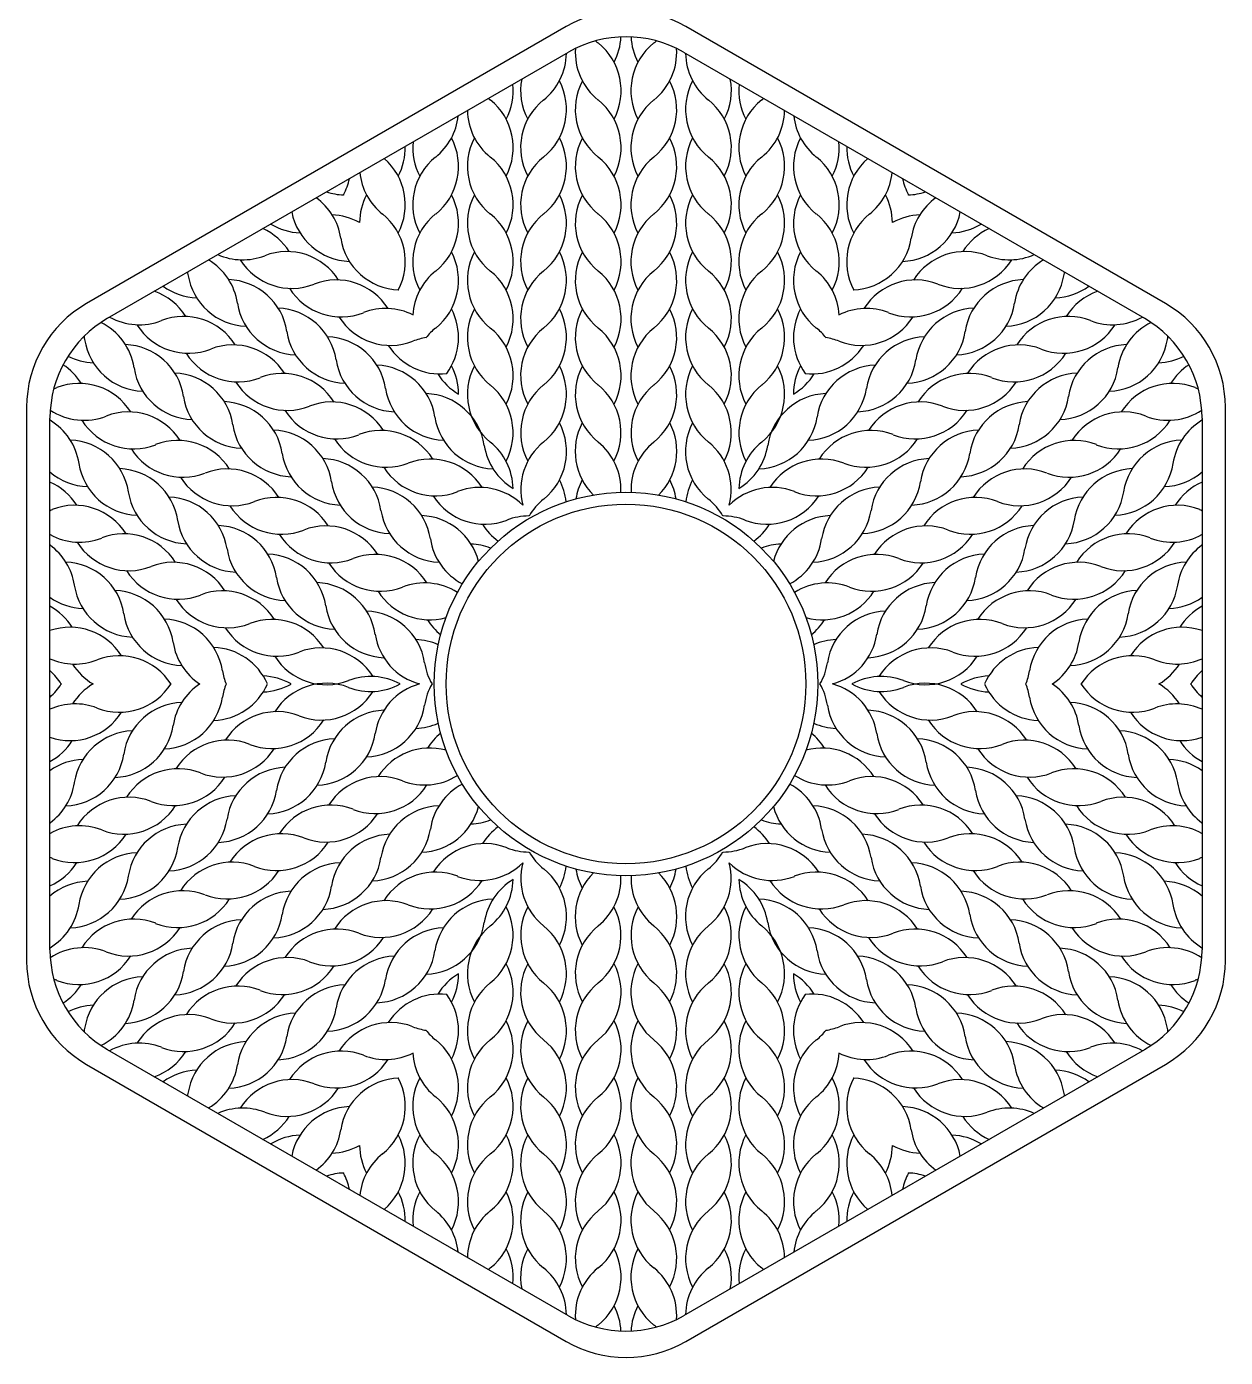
# Model space of a CAD drawing. Header units: millimetres. Extents: x -250 to 625, y -316 to 755.
# Drawn here: x 300 to 400, y -196.2 to -85.2 of the extents above; entities that cross this region are included whole.
import ezdxf

# ---------------------------------------------------------------- set-up
doc = ezdxf.new("R2010")
doc.units = ezdxf.units.MM
doc.layers.get('0').update_dxf_attribs({"lineweight": 25, "true_color": 0xffffff})
doc.layers.add('cut', color=1, linetype='Continuous', lineweight=25, true_color=0xff0000)

msp = doc.modelspace()

# ---------------------------------------------------------------- linework, layer by layer
for p, q in [((345, -85.15), (305, -108.25)), ((395, -108.25), (355, -85.15)), ((300, -116.91), (300, -163.09)), ((400, -163.09), (400, -116.91)), ((305, -171.75), (345, -194.85)), ((355, -194.85), (395, -171.75))]:
    msp.add_line(p, q)
msp.add_circle((350, -140), 15)
for centre, start, end in [((350, -93.81), 60, 120), ((310, -116.91), 120, 180), ((390, -116.91), 360, 60), ((310, -163.09), 180, 240), ((390, -163.09), 300, 360), ((350, -186.19), 240, 300)]:
    msp.add_arc(centre, 10, start, end)
at = {"layer": 'cut'}
for p, q in [((306.75, -109.48), (345.19, -87.29)), ((354.81, -87.29), (393.25, -109.48)), ((301.95, -162.19), (301.95, -117.81)), ((398.05, -117.81), (398.05, -162.19)), ((345.19, -192.71), (306.75, -170.52)), ((393.25, -170.52), (354.81, -192.71))]:
    msp.add_line(p, q, dxfattribs=at)
msp.add_circle((350, -140), 16, dxfattribs=at)
for centre, radius, start, end in [((350, -95.61), 9.61, 60, 120), ((350.87, -82.55), 5.1, 228.1121, 231.2454), ((344.49, -90.49), 5.1, 332.1782, 51.2454), ((344.49, -85.74), 5.1, 332.1782, 356.9564), ((355.51, -90.49), 5.1, 128.7546, 207.8218), ((355.51, -85.74), 5.1, 183.0436, 207.8218), ((349.13, -82.55), 5.1, 308.7546, 311.8879), ((339.93, -87.3), 5.1, 308.7546, 359.0608), ((350.87, -87.3), 5.1, 176.3215, 231.2454), ((349.13, -87.3), 5.1, 308.7546, 3.6785), ((360.07, -87.3), 5.1, 180.9392, 231.2454), ((346.31, -90.49), 5.1, 169.1281, 207.8218), ((339.93, -92.06), 5.1, 308.7546, 27.8218), ((350.87, -92.06), 5.1, 152.1782, 231.2454), ((349.13, -92.06), 5.1, 308.7546, 27.8218), ((360.07, -92.06), 5.1, 152.1782, 231.2454), ((353.69, -90.49), 5.1, 332.1782, 10.8719), ((335.49, -90.49), 5.1, 332.1782, 5.9776), ((364.51, -90.49), 5.1, 174.0224, 207.8218), ((341.87, -92.06), 5.1, 181.0363, 231.2454), ((341.87, -87.3), 5.1, 228.8918, 231.2454), ((335.49, -95.25), 5.1, 332.1782, 51.2454), ((346.31, -95.25), 5.1, 128.7546, 207.8218), ((344.49, -95.25), 5.1, 332.1782, 51.2454), ((355.51, -95.25), 5.1, 128.7546, 207.8218), ((353.69, -95.25), 5.1, 332.1782, 51.2454), ((364.51, -95.25), 5.1, 128.7546, 207.8218), ((358.13, -87.3), 5.1, 308.7546, 311.1082), ((358.13, -92.06), 5.1, 308.7546, 358.9637), ((330.93, -92.06), 5.1, 308.7546, 353.9293), ((369.07, -92.06), 5.1, 186.0707, 231.2454), ((326.49, -95.25), 5.1, 332.1782, 1.1896), ((337.31, -95.25), 5.1, 174.5696, 207.8218), ((330.93, -96.81), 5.1, 308.7546, 27.8218), ((341.87, -96.81), 5.1, 152.1782, 231.2454), ((339.93, -96.81), 5.1, 308.7546, 27.8218), ((350.87, -96.81), 5.1, 152.1782, 231.2454), ((349.13, -96.81), 5.1, 308.7546, 27.8218), ((360.07, -96.81), 5.1, 152.1782, 231.2454), ((358.13, -96.81), 5.1, 308.7546, 27.8218), ((369.07, -96.81), 5.1, 152.1782, 231.2454), ((362.69, -95.25), 5.1, 332.1782, 5.4304), ((373.51, -95.25), 5.1, 178.8104, 207.8218), ((326.49, -100.01), 5.1, 332.1782, 49.0337), ((337.31, -100.01), 5.1, 128.7546, 207.8218), ((335.49, -100.01), 5.1, 332.1782, 51.2454), ((346.31, -100.01), 5.1, 128.7546, 207.8218), ((344.49, -100.01), 5.1, 332.1782, 51.2454), ((355.51, -100.01), 5.1, 128.7546, 207.8218), ((353.69, -100.01), 5.1, 332.1782, 51.2454), ((364.51, -100.01), 5.1, 128.7546, 207.8218), ((362.69, -100.01), 5.1, 332.1782, 51.2454), ((373.51, -100.01), 5.1, 130.9663, 207.8218), ((332.87, -96.81), 5.1, 185.8306, 231.2454), ((367.13, -96.81), 5.1, 308.7546, 354.1694), ((321.93, -96.81), 5.1, 332.1852, 348.4373), ((378.07, -96.81), 5.1, 191.5627, 207.8148), ((321.17, -103.57), 5.1, 8.7546, 54.1694), ((326.63, -94.1), 5.1, 251.5627, 267.8148), ((321.93, -101.57), 5.1, 27.5472, 27.8218), ((330.75, -96.48), 5.1, 212.1782, 212.4528), ((332.87, -101.57), 5.1, 152.1782, 179.194), ((330.93, -101.57), 5.1, 308.7546, 27.8218), ((341.87, -101.57), 5.1, 152.1782, 231.2454), ((339.93, -101.57), 5.1, 308.7546, 27.8218), ((350.87, -101.57), 5.1, 152.1782, 231.2454), ((349.13, -101.57), 5.1, 308.7546, 27.8218), ((360.07, -101.57), 5.1, 152.1782, 231.2454), ((358.13, -101.57), 5.1, 308.7546, 27.8218), ((369.07, -101.57), 5.1, 152.1782, 231.2454), ((367.13, -101.57), 5.1, 0.806, 27.8218), ((378.07, -101.57), 5.1, 152.1782, 152.4528), ((369.25, -96.48), 5.1, 327.5472, 327.8218), ((373.37, -94.1), 5.1, 272.1852, 288.4373), ((378.83, -103.57), 5.1, 125.8306, 171.2454), ((327.12, -99.64), 5.1, 190.9663, 267.8218), ((325.28, -105.95), 5.1, 60.806, 87.8218), ((326.49, -104.76), 5.1, 332.1782, 51.2454), ((337.31, -104.76), 5.1, 128.7546, 207.8218), ((335.49, -104.76), 5.1, 332.1782, 51.2454), ((346.31, -104.76), 5.1, 128.7546, 207.8218), ((344.49, -104.76), 5.1, 332.1782, 51.2454), ((355.51, -104.76), 5.1, 128.7546, 207.8218), ((353.69, -104.76), 5.1, 332.1782, 51.2454), ((364.51, -104.76), 5.1, 128.7546, 207.8218), ((362.69, -104.76), 5.1, 332.1782, 51.2454), ((373.51, -104.76), 5.1, 128.7546, 207.8218), ((374.72, -105.95), 5.1, 92.1782, 119.194), ((372.88, -99.64), 5.1, 272.1782, 349.0337), ((317.59, -106.64), 5.1, 32.1782, 65.4304), ((323, -97.26), 5.1, 238.8104, 267.8218), ((377, -97.26), 5.1, 272.1782, 301.1896), ((382.41, -106.64), 5.1, 114.5696, 147.8218), ((331.24, -102.02), 5.1, 188.7546, 267.8218), ((368.76, -102.02), 5.1, 272.1782, 351.2454), ((318.02, -99.51), 5.1, 246.0707, 291.2454), ((321.71, -109.02), 5.1, 32.1782, 111.2454), ((330.93, -106.33), 5.1, 308.7546, 27.8218), ((341.87, -106.33), 5.1, 152.1782, 231.2454), ((339.93, -106.33), 5.1, 308.7546, 27.8218), ((350.87, -106.33), 5.1, 152.1782, 231.2454), ((349.13, -106.33), 5.1, 308.7546, 27.8218), ((360.07, -106.33), 5.1, 152.1782, 231.2454), ((358.13, -106.33), 5.1, 308.7546, 27.8218), ((369.07, -106.33), 5.1, 152.1782, 231.2454), ((378.29, -109.02), 5.1, 68.7546, 147.8218), ((381.98, -99.51), 5.1, 248.7546, 293.9293), ((312.55, -108.99), 5.1, 8.7546, 58.9637), ((322.13, -101.89), 5.1, 212.1782, 291.2454), ((377.87, -101.89), 5.1, 248.7546, 327.8218), ((387.45, -108.99), 5.1, 121.0363, 171.2454), ((308.43, -106.61), 5.1, 8.7546, 11.1082), ((318.5, -105.06), 5.1, 188.7546, 267.8218), ((316.67, -111.36), 5.1, 8.7546, 87.8218), ((325.83, -111.39), 5.1, 32.1782, 111.2454), ((337.31, -109.52), 5.1, 128.7546, 176.5611), ((335.49, -109.52), 5.1, 332.1782, 51.2454), ((346.31, -109.52), 5.1, 128.7546, 207.8218), ((344.49, -109.52), 5.1, 332.1782, 51.2454), ((355.51, -109.52), 5.1, 128.7546, 207.8218), ((353.69, -109.52), 5.1, 332.1782, 51.2454), ((364.51, -109.52), 5.1, 128.7546, 207.8218), ((362.69, -109.52), 5.1, 3.4389, 51.2454), ((374.17, -111.39), 5.1, 68.7546, 147.8218), ((383.33, -111.36), 5.1, 92.1782, 171.2454), ((381.5, -105.06), 5.1, 272.1782, 351.2454), ((391.57, -106.61), 5.1, 168.8918, 171.2454), ((308.97, -112.05), 5.1, 32.1782, 70.8719), ((314.38, -102.68), 5.1, 234.0224, 267.8218), ((326.25, -104.27), 5.1, 212.1782, 291.2454), ((373.75, -104.27), 5.1, 248.7546, 327.8218), ((385.62, -102.68), 5.1, 272.1782, 305.9776), ((391.03, -112.05), 5.1, 109.1281, 147.8218), ((322.62, -107.44), 5.1, 188.7546, 267.8218), ((320.78, -113.74), 5.1, 8.7546, 87.8218), ((329.95, -113.77), 5.1, 63.4389, 111.2454), ((330.93, -111.08), 5.1, 323.7523, 27.8218), ((341.87, -111.08), 5.1, 152.1782, 231.2454), ((339.93, -111.08), 5.1, 308.7546, 27.8218), ((350.87, -111.08), 5.1, 152.1782, 231.2454), ((349.13, -111.08), 5.1, 308.7546, 27.8218), ((360.07, -111.08), 5.1, 152.1782, 231.2454), ((358.13, -111.08), 5.1, 308.7546, 27.8218), ((369.07, -111.08), 5.1, 152.1782, 216.2477), ((370.05, -113.77), 5.1, 68.7546, 116.5611), ((379.22, -113.74), 5.1, 92.1782, 171.2454), ((377.38, -107.44), 5.1, 272.1782, 351.2454), ((311.56, -117.81), 9.61, 120, 180), ((303.93, -114.4), 5.1, 8.7546, 63.6785), ((309.4, -104.93), 5.1, 240.9392, 291.2454), ((313.09, -114.43), 5.1, 32.1782, 111.2454), ((330.37, -106.65), 5.1, 212.1782, 291.2454), ((369.63, -106.65), 5.1, 248.7546, 327.8218), ((386.91, -114.43), 5.1, 68.7546, 147.8218), ((390.6, -104.93), 5.1, 248.7546, 299.0608), ((396.07, -114.4), 5.1, 116.3215, 171.2454), ((388.44, -117.81), 9.61, 360, 60), ((299.81, -112.03), 5.1, 8.7546, 11.8879), ((313.52, -107.31), 5.1, 212.1782, 291.2454), ((326.74, -109.81), 5.1, 188.7546, 267.8218), ((324.9, -116.12), 5.1, 8.7546, 87.8218), ((337.31, -114.28), 5.1, 128.7546, 141.5953), ((335.49, -114.28), 5.1, 332.1782, 51.2454), ((346.31, -114.28), 5.1, 128.7546, 207.8218), ((344.49, -114.28), 5.1, 332.1782, 51.2454), ((355.51, -114.28), 5.1, 128.7546, 207.8218), ((353.69, -114.28), 5.1, 332.1782, 51.2454), ((364.51, -114.28), 5.1, 128.7546, 207.8218), ((362.69, -114.28), 5.1, 38.4047, 51.2454), ((375.1, -116.12), 5.1, 92.1782, 171.2454), ((373.26, -109.81), 5.1, 272.1782, 351.2454), ((386.48, -107.31), 5.1, 248.7546, 327.8218), ((400.19, -112.03), 5.1, 168.1121, 171.2454), ((309.88, -110.48), 5.1, 188.7546, 267.8218), ((308.05, -116.78), 5.1, 8.7546, 87.8218), ((317.21, -116.81), 5.1, 32.1782, 111.2454), ((334.49, -109.03), 5.1, 212.1782, 276.2477), ((334.07, -116.15), 5.1, 98.4047, 111.2454), ((365.51, -109.03), 5.1, 263.7523, 327.8218), ((365.93, -116.15), 5.1, 68.7546, 81.5953), ((382.79, -116.81), 5.1, 68.7546, 147.8218), ((391.95, -116.78), 5.1, 92.1782, 171.2454), ((390.12, -110.48), 5.1, 272.1782, 351.2454), ((305.76, -108.1), 5.1, 243.0436, 267.8218), ((317.63, -109.69), 5.1, 212.1782, 291.2454), ((330.86, -112.19), 5.1, 188.7546, 267.8218), ((369.14, -112.19), 5.1, 272.1782, 351.2454), ((382.37, -109.69), 5.1, 248.7546, 327.8218), ((394.24, -108.1), 5.1, 272.1782, 296.9564), ((300.25, -117.64), 5.1, 32.1782, 56.9564), ((314, -112.85), 5.1, 188.7546, 267.8218), ((312.17, -119.16), 5.1, 8.7546, 87.8218), ((321.33, -119.19), 5.1, 32.1782, 111.2454), ((329.02, -118.5), 5.1, 8.7546, 87.8218), ((338.61, -111.41), 5.1, 212.1782, 239.6331), ((330.93, -115.84), 5.1, 0.3669, 27.8218), ((341.87, -115.84), 5.1, 152.1782, 231.2454), ((339.93, -115.84), 5.1, 308.7546, 27.8218), ((350.87, -115.84), 5.1, 152.1782, 231.2454), ((349.13, -115.84), 5.1, 308.7546, 27.8218), ((360.07, -115.84), 5.1, 152.1782, 231.2454), ((358.13, -115.84), 5.1, 308.7546, 27.8218), ((369.07, -115.84), 5.1, 152.1782, 179.6331), ((361.39, -111.41), 5.1, 300.3669, 327.8218), ((370.98, -118.5), 5.1, 92.1782, 171.2454), ((378.67, -119.19), 5.1, 68.7546, 147.8218), ((387.83, -119.16), 5.1, 92.1782, 171.2454), ((386, -112.85), 5.1, 272.1782, 351.2454), ((399.75, -117.64), 5.1, 123.0436, 147.8218), ((300.68, -110.52), 5.1, 288.1121, 291.2454), ((304.37, -120.02), 5.1, 32.1782, 111.2454), ((321.75, -112.07), 5.1, 212.1782, 291.2454), ((334.98, -114.57), 5.1, 188.7546, 267.8218), ((335.48, -119.03), 5.1, 332.1782, 51.2454), ((346.32, -119.03), 5.1, 128.7546, 207.8218), ((344.48, -119.03), 5.1, 332.1782, 51.2454), ((355.52, -119.03), 5.1, 128.7546, 207.8218), ((353.68, -119.03), 5.1, 332.1782, 51.2454), ((364.52, -119.03), 5.1, 128.7546, 207.8218), ((365.02, -114.57), 5.1, 272.1782, 351.2454), ((378.25, -112.07), 5.1, 248.7546, 327.8218), ((395.63, -120.02), 5.1, 68.7546, 147.8218), ((399.32, -110.52), 5.1, 248.7546, 251.8879), ((318.12, -115.23), 5.1, 188.7546, 267.8218), ((316.28, -121.54), 5.1, 8.7546, 87.8218), ((325.45, -121.57), 5.1, 32.1782, 111.2454), ((333.14, -120.87), 5.1, 8.7546, 87.8218), ((366.86, -120.87), 5.1, 92.1782, 171.2454), ((374.55, -121.57), 5.1, 68.7546, 147.8218), ((383.72, -121.54), 5.1, 92.1782, 171.2454), ((381.88, -115.23), 5.1, 272.1782, 351.2454), ((304.8, -112.9), 5.1, 236.3215, 291.2454), ((308.49, -122.4), 5.1, 32.1782, 111.2454), ((325.87, -114.45), 5.1, 212.1782, 291.2454), ((374.13, -114.45), 5.1, 248.7546, 327.8218), ((391.51, -122.4), 5.1, 68.7546, 147.8218), ((395.2, -112.9), 5.1, 248.7546, 303.6785), ((299.33, -122.37), 5.1, 8.7546, 59.0608), ((308.92, -115.28), 5.1, 212.1782, 291.2454), ((322.24, -117.61), 5.1, 188.7546, 267.8218), ((339.1, -116.95), 5.1, 188.7546, 267.8218), ((339.94, -120.6), 5.1, 308.7546, 27.8218), ((350.86, -120.6), 5.1, 152.1782, 225.5015), ((349.14, -120.6), 5.1, 314.4985, 27.8218), ((360.06, -120.6), 5.1, 152.1782, 231.2454), ((360.9, -116.95), 5.1, 272.1782, 351.2454), ((377.76, -117.61), 5.1, 272.1782, 351.2454), ((391.08, -115.28), 5.1, 248.7546, 327.8218), ((400.67, -122.37), 5.1, 120.9392, 171.2454), ((303.45, -124.75), 5.1, 8.7546, 87.8218), ((312.61, -124.78), 5.1, 32.1782, 111.2454), ((320.4, -123.91), 5.1, 8.7546, 87.8218), ((329.99, -116.82), 5.1, 212.1782, 291.2454), ((329.57, -123.95), 5.1, 32.1782, 111.2454), ((335.48, -123.79), 5.1, 1.1807, 51.2454), ((346.32, -123.79), 5.1, 128.7546, 194.6547), ((344.48, -123.79), 5.1, 357.5616, 51.2454), ((355.52, -123.79), 5.1, 128.7546, 182.4384), ((353.68, -123.79), 5.1, 345.3453, 51.2454), ((364.52, -123.79), 5.1, 128.7546, 178.8193), ((370.43, -123.95), 5.1, 68.7546, 147.8218), ((370.01, -116.82), 5.1, 248.7546, 327.8218), ((379.6, -123.91), 5.1, 92.1782, 171.2454), ((387.39, -124.78), 5.1, 68.7546, 147.8218), ((396.55, -124.75), 5.1, 92.1782, 171.2454), ((313.03, -117.65), 5.1, 212.1782, 291.2454), ((326.36, -119.98), 5.1, 188.7546, 267.8218), ((343.22, -119.32), 5.1, 188.7546, 238.8193), ((356.78, -119.32), 5.1, 301.1807, 351.2454), ((373.64, -119.98), 5.1, 272.1782, 351.2454), ((386.97, -117.65), 5.1, 248.7546, 327.8218), ((309.4, -120.82), 5.1, 188.7546, 267.8218), ((307.57, -127.13), 5.1, 8.7546, 87.8218), ((316.73, -127.16), 5.1, 32.1782, 111.2454), ((324.52, -126.29), 5.1, 8.7546, 87.8218), ((334.11, -119.2), 5.1, 212.1782, 291.2454), ((333.68, -126.33), 5.1, 32.1782, 111.2454), ((366.32, -126.33), 5.1, 68.7546, 147.8218), ((365.89, -119.2), 5.1, 248.7546, 327.8218), ((375.48, -126.29), 5.1, 92.1782, 171.2454), ((383.27, -127.16), 5.1, 68.7546, 147.8218), ((392.43, -127.13), 5.1, 92.1782, 171.2454), ((390.6, -120.82), 5.1, 272.1782, 351.2454), ((305.28, -118.44), 5.1, 229.1281, 267.8218), ((299.87, -127.81), 5.1, 32.1782, 65.9776), ((317.15, -120.03), 5.1, 212.1782, 291.2454), ((330.48, -122.36), 5.1, 188.7546, 267.8218), ((339.94, -125.35), 5.1, 6.2106, 27.8218), ((350.86, -125.35), 5.1, 152.1782, 170.9881), ((349.14, -125.35), 5.1, 9.0119, 27.8218), ((360.06, -125.35), 5.1, 152.1782, 173.7894), ((369.52, -122.36), 5.1, 272.1782, 351.2454), ((382.85, -120.03), 5.1, 248.7546, 327.8218), ((394.72, -118.44), 5.1, 272.1782, 310.8719), ((400.13, -127.81), 5.1, 114.0224, 147.8218), ((313.52, -123.2), 5.1, 188.7546, 267.8218), ((328.64, -128.67), 5.1, 8.7546, 87.8218), ((338.23, -121.58), 5.1, 212.1782, 291.2454), ((337.8, -128.7), 5.1, 45.3453, 111.2454), ((362.2, -128.7), 5.1, 68.7546, 134.6547), ((361.77, -121.58), 5.1, 248.7546, 327.8218), ((371.36, -128.67), 5.1, 92.1782, 171.2454), ((386.48, -123.2), 5.1, 272.1782, 351.2454), ((300.3, -120.69), 5.1, 288.8918, 291.2454), ((303.99, -130.19), 5.1, 32.1782, 111.2454), ((311.68, -129.5), 5.1, 8.7546, 87.8218), ((321.27, -122.41), 5.1, 212.1782, 291.2454), ((320.85, -129.53), 5.1, 32.1782, 111.2454), ((346.32, -128.55), 5.1, 128.7546, 149.8627), ((353.68, -128.55), 5.1, 30.1373, 51.2454), ((379.15, -129.53), 5.1, 68.7546, 147.8218), ((378.73, -122.41), 5.1, 248.7546, 327.8218), ((388.32, -129.5), 5.1, 92.1782, 171.2454), ((396.01, -130.19), 5.1, 68.7546, 147.8218), ((399.7, -120.69), 5.1, 248.7546, 251.1082), ((317.64, -125.57), 5.1, 188.7546, 267.8218), ((334.6, -124.74), 5.1, 188.7546, 267.8218), ((332.76, -131.05), 5.1, 14.4985, 87.8218), ((341.92, -131.08), 5.1, 90.1373, 111.2454), ((358.08, -131.08), 5.1, 68.7546, 89.8627), ((367.24, -131.05), 5.1, 92.1782, 165.5015), ((365.4, -124.74), 5.1, 272.1782, 351.2454), ((382.36, -125.57), 5.1, 272.1782, 351.2454), ((304.42, -123.07), 5.1, 241.0363, 291.2454), ((308.11, -132.57), 5.1, 32.1782, 111.2454), ((315.8, -131.88), 5.1, 8.7546, 87.8218), ((325.39, -124.79), 5.1, 212.1782, 291.2454), ((324.97, -131.91), 5.1, 32.1782, 111.2454), ((342.35, -123.96), 5.1, 212.1782, 233.7894), ((357.65, -123.96), 5.1, 306.2106, 327.8218), ((375.03, -131.91), 5.1, 68.7546, 147.8218), ((374.61, -124.79), 5.1, 248.7546, 327.8218), ((384.2, -131.88), 5.1, 92.1782, 171.2454), ((391.89, -132.57), 5.1, 68.7546, 147.8218), ((395.58, -123.07), 5.1, 248.7546, 298.9637), ((298.95, -132.54), 5.1, 8.7546, 53.9293), ((308.53, -125.45), 5.1, 212.1782, 291.2454), ((321.76, -127.95), 5.1, 188.7546, 267.8218), ((338.72, -127.12), 5.1, 188.7546, 242.4384), ((336.88, -133.42), 5.1, 69.0119, 87.8218), ((363.12, -133.42), 5.1, 92.1782, 110.9881), ((361.28, -127.12), 5.1, 297.5616, 351.2454), ((378.24, -127.95), 5.1, 272.1782, 351.2454), ((391.47, -125.45), 5.1, 248.7546, 327.8218), ((401.05, -132.54), 5.1, 126.0707, 171.2454), ((303.07, -134.92), 5.1, 8.7546, 87.8218), ((312.23, -134.95), 5.1, 32.1782, 111.2454), ((319.92, -134.26), 5.1, 8.7546, 87.8218), ((329.51, -127.17), 5.1, 212.1782, 291.2454), ((329.08, -134.29), 5.1, 32.1782, 111.2454), ((370.92, -134.29), 5.1, 68.7546, 147.8218), ((370.49, -127.17), 5.1, 248.7546, 327.8218), ((380.08, -134.26), 5.1, 92.1782, 171.2454), ((387.77, -134.95), 5.1, 68.7546, 147.8218), ((396.93, -134.92), 5.1, 92.1782, 171.2454), ((312.65, -127.83), 5.1, 212.1782, 291.2454), ((387.35, -127.83), 5.1, 248.7546, 327.8218), ((309.02, -130.99), 5.1, 188.7546, 267.8218), ((325.88, -130.33), 5.1, 188.7546, 267.8218), ((324.04, -136.64), 5.1, 8.7546, 87.8218), ((333.2, -136.67), 5.1, 57.5616, 111.2454), ((366.8, -136.67), 5.1, 68.7546, 122.4384), ((375.96, -136.64), 5.1, 92.1782, 171.2454), ((374.12, -130.33), 5.1, 272.1782, 351.2454), ((390.98, -130.99), 5.1, 272.1782, 351.2454), ((304.9, -128.61), 5.1, 234.5696, 267.8218), ((307.18, -137.3), 5.1, 8.7546, 87.8218), ((316.77, -130.21), 5.1, 212.1782, 291.2454), ((316.35, -137.33), 5.1, 32.1782, 111.2454), ((333.63, -129.55), 5.1, 212.1782, 285.5015), ((366.37, -129.55), 5.1, 254.4985, 327.8218), ((383.65, -137.33), 5.1, 68.7546, 147.8218), ((383.23, -130.21), 5.1, 248.7546, 327.8218), ((392.82, -137.3), 5.1, 92.1782, 171.2454), ((395.1, -128.61), 5.1, 272.1782, 305.4304), ((299.49, -137.99), 5.1, 32.1782, 61.1896), ((313.14, -133.37), 5.1, 188.7546, 267.8218), ((330, -132.71), 5.1, 188.7546, 267.8218), ((328.16, -139.01), 5.1, 8.7546, 87.8218), ((371.84, -139.01), 5.1, 92.1782, 171.2454), ((370, -132.71), 5.1, 272.1782, 351.2454), ((386.86, -133.37), 5.1, 272.1782, 351.2454), ((400.51, -137.99), 5.1, 118.8104, 147.8218), ((303.61, -140.37), 5.1, 32.1782, 109.0337), ((311.3, -139.68), 5.1, 8.7546, 87.8218), ((320.89, -132.59), 5.1, 212.1782, 291.2454), ((320.47, -139.71), 5.1, 32.1782, 111.2454), ((337.75, -131.93), 5.1, 212.1782, 230.9881), ((362.25, -131.93), 5.1, 309.0119, 327.8218), ((379.53, -139.71), 5.1, 68.7546, 147.8218), ((379.11, -132.59), 5.1, 248.7546, 327.8218), ((388.7, -139.68), 5.1, 92.1782, 171.2454), ((396.39, -140.37), 5.1, 70.9663, 147.8218), ((317.26, -135.75), 5.1, 188.7546, 236.5611), ((334.12, -135.08), 5.1, 188.7546, 254.6547), ((332.28, -141.39), 5.1, 66.2106, 87.8218), ((367.72, -141.39), 5.1, 92.1782, 113.7894), ((365.88, -135.08), 5.1, 285.3453, 351.2454), ((382.74, -135.75), 5.1, 303.4389, 351.2454), ((307.73, -142.74), 5.1, 32.1782, 111.2454), ((315.42, -142.05), 5.1, 23.7523, 87.8218), ((325.01, -134.96), 5.1, 212.1782, 291.2454), ((324.58, -142.09), 5.1, 32.1782, 111.2454), ((375.42, -142.09), 5.1, 68.7546, 147.8218), ((374.99, -134.96), 5.1, 248.7546, 327.8218), ((384.58, -142.05), 5.1, 92.1782, 156.2477), ((392.27, -142.74), 5.1, 68.7546, 147.8218), ((304.03, -133.24), 5.1, 245.8306, 291.2454), ((308.15, -135.62), 5.1, 212.1782, 239.194), ((338.24, -137.46), 5.1, 188.7546, 209.8627), ((361.76, -137.46), 5.1, 330.1373, 351.2454), ((395.97, -133.24), 5.1, 248.7546, 294.1694), ((391.85, -135.62), 5.1, 300.806, 327.8218), ((298.57, -142.72), 5.1, 32.1852, 48.4373), ((321.38, -138.12), 5.1, 188.7546, 201.5953), ((319.54, -144.43), 5.1, 60.3669, 87.8218), ((328.7, -144.47), 5.1, 61.1807, 111.2454), ((371.3, -144.47), 5.1, 68.7546, 118.8193), ((380.46, -144.43), 5.1, 92.1782, 119.6331), ((378.62, -138.12), 5.1, 338.4047, 351.2454), ((401.43, -142.72), 5.1, 131.5627, 147.8148), ((298.57, -137.28), 5.1, 311.5627, 327.8148), ((302.68, -145.09), 5.1, 87.5472, 87.8218), ((302.68, -134.91), 5.1, 272.1782, 272.4528), ((308.15, -144.38), 5.1, 120.806, 147.8218), ((307.73, -137.26), 5.1, 248.7546, 327.8218), ((317.26, -144.25), 5.1, 123.4389, 171.2454), ((315.42, -137.95), 5.1, 272.1782, 336.2477), ((321.38, -141.88), 5.1, 158.4047, 171.2454), ((319.54, -135.57), 5.1, 272.1782, 299.6331), ((325.01, -145.04), 5.1, 68.7546, 147.8218), ((324.58, -137.91), 5.1, 248.7546, 327.8218), ((328.7, -135.53), 5.1, 248.7546, 298.8193), ((334.12, -144.92), 5.1, 105.3453, 171.2454), ((338.24, -142.54), 5.1, 150.1373, 171.2454), ((361.76, -142.54), 5.1, 8.7546, 29.8627), ((365.88, -144.92), 5.1, 8.7546, 74.6547), ((371.3, -135.53), 5.1, 241.1807, 291.2454), ((375.42, -137.91), 5.1, 212.1782, 291.2454), ((374.99, -145.04), 5.1, 32.1782, 111.2454), ((380.46, -135.57), 5.1, 240.3669, 267.8218), ((384.58, -137.95), 5.1, 203.7523, 267.8218), ((378.62, -141.88), 5.1, 8.7546, 21.5953), ((382.74, -144.25), 5.1, 8.7546, 56.5611), ((392.27, -137.26), 5.1, 212.1782, 291.2454), ((391.85, -144.38), 5.1, 32.1782, 59.194), ((397.32, -134.91), 5.1, 267.5472, 267.8218), ((397.32, -145.09), 5.1, 92.1782, 92.4528), ((401.43, -137.28), 5.1, 212.1852, 228.4373), ((304.03, -146.76), 5.1, 68.7546, 114.1694), ((313.14, -146.63), 5.1, 92.1782, 171.2454), ((311.3, -140.32), 5.1, 272.1782, 351.2454), ((328.16, -140.99), 5.1, 272.1782, 351.2454), ((371.84, -140.99), 5.1, 188.7546, 267.8218), ((388.7, -140.32), 5.1, 188.7546, 267.8218), ((386.86, -146.63), 5.1, 8.7546, 87.8218), ((395.97, -146.76), 5.1, 65.8306, 111.2454), ((303.61, -139.63), 5.1, 250.9663, 327.8218), ((320.89, -147.41), 5.1, 68.7546, 147.8218), ((320.47, -140.29), 5.1, 248.7546, 327.8218), ((330, -147.29), 5.1, 92.1782, 171.2454), ((370, -147.29), 5.1, 8.7546, 87.8218), ((379.53, -140.29), 5.1, 212.1782, 291.2454), ((379.11, -147.41), 5.1, 32.1782, 111.2454), ((396.39, -139.63), 5.1, 212.1782, 289.0337), ((309.02, -149.01), 5.1, 92.1782, 171.2454), ((307.18, -142.7), 5.1, 272.1782, 351.2454), ((324.04, -143.36), 5.1, 272.1782, 351.2454), ((332.28, -138.61), 5.1, 272.1782, 293.7894), ((337.75, -148.07), 5.1, 129.0119, 147.8218), ((362.25, -148.07), 5.1, 32.1782, 50.9881), ((367.72, -138.61), 5.1, 246.2106, 267.8218), ((375.96, -143.36), 5.1, 188.7546, 267.8218), ((392.82, -142.7), 5.1, 188.7546, 267.8218), ((390.98, -149.01), 5.1, 8.7546, 87.8218), ((299.49, -142.01), 5.1, 298.8104, 327.8218), ((316.77, -149.79), 5.1, 68.7546, 147.8218), ((316.35, -142.67), 5.1, 248.7546, 327.8218), ((325.88, -149.67), 5.1, 92.1782, 171.2454), ((333.63, -150.45), 5.1, 74.4985, 147.8218), ((366.37, -150.45), 5.1, 32.1782, 105.5015), ((374.12, -149.67), 5.1, 8.7546, 87.8218), ((383.65, -142.67), 5.1, 212.1782, 291.2454), ((383.23, -149.79), 5.1, 32.1782, 111.2454), ((400.51, -142.01), 5.1, 212.1782, 241.1896), ((304.9, -151.39), 5.1, 92.1782, 125.4304), ((303.07, -145.08), 5.1, 272.1782, 351.2454), ((319.92, -145.74), 5.1, 272.1782, 351.2454), ((380.08, -145.74), 5.1, 188.7546, 267.8218), ((396.93, -145.08), 5.1, 188.7546, 267.8218), ((395.1, -151.39), 5.1, 54.5696, 87.8218), ((312.65, -152.17), 5.1, 68.7546, 147.8218), ((321.76, -152.05), 5.1, 92.1782, 171.2454), ((333.2, -143.33), 5.1, 248.7546, 302.4384), ((366.8, -143.33), 5.1, 237.5616, 291.2454), ((378.24, -152.05), 5.1, 8.7546, 87.8218), ((387.35, -152.17), 5.1, 32.1782, 111.2454), ((298.95, -147.46), 5.1, 306.0707, 351.2454), ((312.23, -145.05), 5.1, 248.7546, 327.8218), ((329.51, -152.83), 5.1, 68.7546, 147.8218), ((329.08, -145.71), 5.1, 248.7546, 327.8218), ((338.72, -152.88), 5.1, 117.5616, 171.2454), ((361.28, -152.88), 5.1, 8.7546, 62.4384), ((370.92, -145.71), 5.1, 212.1782, 291.2454), ((370.49, -152.83), 5.1, 32.1782, 111.2454), ((387.77, -145.05), 5.1, 212.1782, 291.2454), ((401.05, -147.46), 5.1, 188.7546, 233.9293), ((308.53, -154.55), 5.1, 68.7546, 147.8218), ((317.64, -154.43), 5.1, 92.1782, 171.2454), ((315.8, -148.12), 5.1, 272.1782, 351.2454), ((384.2, -148.12), 5.1, 188.7546, 267.8218), ((382.36, -154.43), 5.1, 8.7546, 87.8218), ((391.47, -154.55), 5.1, 32.1782, 111.2454), ((308.11, -147.43), 5.1, 248.7546, 327.8218), ((325.39, -155.21), 5.1, 68.7546, 147.8218), ((324.97, -148.09), 5.1, 248.7546, 327.8218), ((334.6, -155.26), 5.1, 92.1782, 171.2454), ((332.76, -148.95), 5.1, 272.1782, 345.5015), ((367.24, -148.95), 5.1, 194.4985, 267.8218), ((365.4, -155.26), 5.1, 8.7546, 87.8218), ((375.03, -148.09), 5.1, 212.1782, 291.2454), ((374.61, -155.21), 5.1, 32.1782, 111.2454), ((391.89, -147.43), 5.1, 212.1782, 291.2454), ((304.42, -156.93), 5.1, 68.7546, 118.9637), ((313.52, -156.8), 5.1, 92.1782, 171.2454), ((311.68, -150.5), 5.1, 272.1782, 351.2454), ((328.64, -151.33), 5.1, 272.1782, 351.2454), ((336.88, -146.58), 5.1, 272.1782, 290.9881), ((342.35, -156.04), 5.1, 126.2106, 147.8218), ((357.65, -156.04), 5.1, 32.1782, 53.7894), ((363.12, -146.58), 5.1, 249.0119, 267.8218), ((371.36, -151.33), 5.1, 188.7546, 267.8218), ((388.32, -150.5), 5.1, 188.7546, 267.8218), ((386.48, -156.8), 5.1, 8.7546, 87.8218), ((395.58, -156.93), 5.1, 61.0363, 111.2454), ((303.99, -149.81), 5.1, 248.7546, 327.8218), ((321.27, -157.59), 5.1, 68.7546, 147.8218), ((320.85, -150.47), 5.1, 248.7546, 327.8218), ((330.48, -157.64), 5.1, 92.1782, 171.2454), ((369.52, -157.64), 5.1, 8.7546, 87.8218), ((379.15, -150.47), 5.1, 212.1782, 291.2454), ((378.73, -157.59), 5.1, 32.1782, 111.2454), ((396.01, -149.81), 5.1, 212.1782, 291.2454), ((309.4, -159.18), 5.1, 92.1782, 171.2454), ((307.57, -152.87), 5.1, 272.1782, 351.2454), ((338.23, -158.42), 5.1, 68.7546, 147.8218), ((341.92, -148.92), 5.1, 248.7546, 269.8627), ((346.32, -151.45), 5.1, 210.1373, 231.2454), ((353.68, -151.45), 5.1, 308.7546, 329.8627), ((358.08, -148.92), 5.1, 270.1373, 291.2454), ((361.77, -158.42), 5.1, 32.1782, 111.2454), ((392.43, -152.87), 5.1, 188.7546, 267.8218), ((390.6, -159.18), 5.1, 8.7546, 87.8218), ((300.3, -159.31), 5.1, 68.7546, 71.1082), ((299.87, -152.19), 5.1, 294.0224, 327.8218), ((317.15, -159.97), 5.1, 68.7546, 147.8218), ((326.36, -160.02), 5.1, 92.1782, 171.2454), ((324.52, -153.71), 5.1, 272.1782, 351.2454), ((337.8, -151.3), 5.1, 248.7546, 314.6547), ((346.32, -156.21), 5.1, 165.3453, 231.2454), ((339.94, -159.4), 5.1, 332.1782, 51.2454), ((339.94, -154.65), 5.1, 332.1782, 353.7894), ((350.86, -154.65), 5.1, 189.0119, 207.8218), ((349.14, -154.65), 5.1, 332.1782, 350.9881), ((360.06, -159.4), 5.1, 128.7546, 207.8218), ((360.06, -154.65), 5.1, 186.2106, 207.8218), ((353.68, -156.21), 5.1, 308.7546, 14.6547), ((362.2, -151.3), 5.1, 225.3453, 291.2454), ((375.48, -153.71), 5.1, 188.7546, 267.8218), ((373.64, -160.02), 5.1, 8.7546, 87.8218), ((382.85, -159.97), 5.1, 32.1782, 111.2454), ((400.13, -152.19), 5.1, 212.1782, 245.9776), ((399.7, -159.31), 5.1, 108.8918, 111.2454), ((305.28, -161.56), 5.1, 92.1782, 130.8719), ((303.45, -155.25), 5.1, 272.1782, 351.2454), ((316.73, -152.84), 5.1, 248.7546, 327.8218), ((334.11, -160.8), 5.1, 68.7546, 147.8218), ((333.68, -153.67), 5.1, 248.7546, 327.8218), ((343.22, -160.68), 5.1, 121.1807, 171.2454), ((335.48, -156.21), 5.1, 308.7546, 358.8193), ((350.86, -159.4), 5.1, 134.4985, 207.8218), ((344.48, -156.21), 5.1, 308.7546, 2.4384), ((355.52, -156.21), 5.1, 177.5616, 231.2454), ((349.14, -159.4), 5.1, 332.1782, 45.5015), ((364.52, -156.21), 5.1, 181.1807, 231.2454), ((356.78, -160.68), 5.1, 8.7546, 58.8193), ((366.32, -153.67), 5.1, 212.1782, 291.2454), ((365.89, -160.8), 5.1, 32.1782, 111.2454), ((383.27, -152.84), 5.1, 212.1782, 291.2454), ((396.55, -155.25), 5.1, 188.7546, 267.8218), ((394.72, -161.56), 5.1, 49.1281, 87.8218), ((313.03, -162.35), 5.1, 68.7546, 147.8218), ((322.24, -162.39), 5.1, 92.1782, 171.2454), ((320.4, -156.09), 5.1, 272.1782, 351.2454), ((379.6, -156.09), 5.1, 188.7546, 267.8218), ((377.76, -162.39), 5.1, 8.7546, 87.8218), ((386.97, -162.35), 5.1, 32.1782, 111.2454), ((299.33, -157.63), 5.1, 300.9392, 351.2454), ((312.61, -155.22), 5.1, 248.7546, 327.8218), ((329.99, -163.18), 5.1, 68.7546, 147.8218), ((329.57, -156.05), 5.1, 248.7546, 327.8218), ((339.1, -163.05), 5.1, 92.1782, 171.2454), ((335.48, -160.97), 5.1, 308.7546, 27.8218), ((346.32, -160.97), 5.1, 152.1782, 231.2454), ((344.48, -160.97), 5.1, 308.7546, 27.8218), ((355.52, -160.97), 5.1, 152.1782, 231.2454), ((353.68, -160.97), 5.1, 308.7546, 27.8218), ((364.52, -160.97), 5.1, 152.1782, 231.2454), ((360.9, -163.05), 5.1, 8.7546, 87.8218), ((370.43, -156.05), 5.1, 212.1782, 291.2454), ((370.01, -163.18), 5.1, 32.1782, 111.2454), ((387.39, -155.22), 5.1, 212.1782, 291.2454), ((400.67, -157.63), 5.1, 188.7546, 239.0608), ((308.92, -164.72), 5.1, 68.7546, 147.8218), ((318.12, -164.77), 5.1, 92.1782, 171.2454), ((316.28, -158.46), 5.1, 272.1782, 351.2454), ((383.72, -158.46), 5.1, 188.7546, 267.8218), ((381.88, -164.77), 5.1, 8.7546, 87.8218), ((391.08, -164.72), 5.1, 32.1782, 111.2454), ((308.49, -157.6), 5.1, 248.7546, 327.8218), ((325.87, -165.55), 5.1, 68.7546, 147.8218), ((334.98, -165.43), 5.1, 92.1782, 171.2454), ((333.14, -159.13), 5.1, 272.1782, 351.2454), ((341.87, -164.16), 5.1, 128.7546, 207.8218), ((339.93, -164.16), 5.1, 332.1782, 51.2454), ((350.87, -164.16), 5.1, 128.7546, 207.8218), ((349.13, -164.16), 5.1, 332.1782, 51.2454), ((360.07, -164.16), 5.1, 128.7546, 207.8218), ((358.13, -164.16), 5.1, 332.1782, 51.2454), ((366.86, -159.13), 5.1, 188.7546, 267.8218), ((365.02, -165.43), 5.1, 8.7546, 87.8218), ((374.13, -165.55), 5.1, 32.1782, 111.2454), ((391.51, -157.6), 5.1, 212.1782, 291.2454), ((304.8, -167.1), 5.1, 68.7546, 123.6785), ((314, -167.15), 5.1, 92.1782, 171.2454), ((312.17, -160.84), 5.1, 272.1782, 351.2454), ((325.45, -158.43), 5.1, 248.7546, 327.8218), ((374.55, -158.43), 5.1, 212.1782, 291.2454), ((387.83, -160.84), 5.1, 188.7546, 267.8218), ((386, -167.15), 5.1, 8.7546, 87.8218), ((395.2, -167.1), 5.1, 56.3215, 111.2454), ((311.56, -162.19), 9.61, 180, 240), ((304.37, -159.98), 5.1, 248.7546, 327.8218), ((321.75, -167.93), 5.1, 68.7546, 147.8218), ((330.86, -167.81), 5.1, 92.1782, 171.2454), ((329.02, -161.5), 5.1, 272.1782, 351.2454), ((370.98, -161.5), 5.1, 188.7546, 267.8218), ((369.14, -167.81), 5.1, 8.7546, 87.8218), ((378.25, -167.93), 5.1, 32.1782, 111.2454), ((395.63, -159.98), 5.1, 212.1782, 291.2454), ((388.44, -162.19), 9.61, 300, 360), ((308.05, -163.22), 5.1, 272.1782, 351.2454), ((321.33, -160.81), 5.1, 248.7546, 327.8218), ((338.61, -168.59), 5.1, 120.3669, 147.8218), ((330.93, -164.16), 5.1, 332.1782, 359.6331), ((335.49, -165.72), 5.1, 308.7546, 27.8218), ((346.31, -165.72), 5.1, 152.1782, 231.2454), ((344.49, -165.72), 5.1, 308.7546, 27.8218), ((355.51, -165.72), 5.1, 152.1782, 231.2454), ((353.69, -165.72), 5.1, 308.7546, 27.8218), ((364.51, -165.72), 5.1, 152.1782, 231.2454), ((369.07, -164.16), 5.1, 180.3669, 207.8218), ((361.39, -168.59), 5.1, 32.1782, 59.6331), ((378.67, -160.81), 5.1, 212.1782, 291.2454), ((391.95, -163.22), 5.1, 188.7546, 267.8218), ((300.68, -169.48), 5.1, 68.7546, 71.8879), ((300.25, -162.36), 5.1, 303.0436, 327.8218), ((309.88, -169.52), 5.1, 92.1782, 171.2454), ((317.63, -170.31), 5.1, 68.7546, 147.8218), ((326.74, -170.19), 5.1, 92.1782, 171.2454), ((324.9, -163.88), 5.1, 272.1782, 351.2454), ((341.87, -168.92), 5.1, 128.7546, 207.8218), ((339.93, -168.92), 5.1, 332.1782, 51.2454), ((350.87, -168.92), 5.1, 128.7546, 207.8218), ((349.13, -168.92), 5.1, 332.1782, 51.2454), ((360.07, -168.92), 5.1, 128.7546, 207.8218), ((358.13, -168.92), 5.1, 332.1782, 51.2454), ((375.1, -163.88), 5.1, 188.7546, 267.8218), ((373.26, -170.19), 5.1, 8.7546, 87.8218), ((382.37, -170.31), 5.1, 32.1782, 111.2454), ((390.12, -169.52), 5.1, 8.7546, 87.8218), ((399.75, -162.36), 5.1, 212.1782, 236.9564), ((399.32, -169.48), 5.1, 108.1121, 111.2454), ((303.93, -165.6), 5.1, 296.3215, 351.2454), ((317.21, -163.19), 5.1, 248.7546, 327.8218), ((334.49, -170.97), 5.1, 83.7523, 147.8218), ((330.93, -168.92), 5.1, 332.1782, 36.2477), ((369.07, -168.92), 5.1, 143.7523, 207.8218), ((365.51, -170.97), 5.1, 32.1782, 96.2477), ((382.79, -163.19), 5.1, 212.1782, 291.2454), ((396.07, -165.6), 5.1, 188.7546, 243.6785), ((305.76, -171.9), 5.1, 92.1782, 116.9564), ((313.52, -172.69), 5.1, 68.7546, 147.8218), ((322.62, -172.56), 5.1, 92.1782, 171.2454), ((320.78, -166.26), 5.1, 272.1782, 351.2454), ((379.22, -166.26), 5.1, 188.7546, 267.8218), ((377.38, -172.56), 5.1, 8.7546, 87.8218), ((386.48, -172.69), 5.1, 32.1782, 111.2454), ((394.24, -171.9), 5.1, 63.0436, 87.8218), ((299.81, -167.97), 5.1, 348.1121, 351.2454), ((313.09, -165.57), 5.1, 248.7546, 327.8218), ((330.37, -173.35), 5.1, 68.7546, 147.8218), ((334.07, -163.85), 5.1, 248.7546, 261.5953), ((335.49, -170.48), 5.1, 308.7546, 27.8218), ((346.31, -170.48), 5.1, 152.1782, 231.2454), ((344.49, -170.48), 5.1, 308.7546, 27.8218), ((355.51, -170.48), 5.1, 152.1782, 231.2454), ((353.69, -170.48), 5.1, 308.7546, 27.8218), ((364.51, -170.48), 5.1, 152.1782, 231.2454), ((365.93, -163.85), 5.1, 278.4047, 291.2454), ((369.63, -173.35), 5.1, 32.1782, 111.2454), ((386.91, -165.57), 5.1, 212.1782, 291.2454), ((400.19, -167.97), 5.1, 188.7546, 191.8879), ((318.5, -174.94), 5.1, 92.1782, 171.2454), ((316.67, -168.64), 5.1, 272.1782, 351.2454), ((337.31, -165.72), 5.1, 218.4047, 231.2454), ((330.93, -173.67), 5.1, 332.1782, 51.2454), ((341.87, -173.67), 5.1, 128.7546, 207.8218), ((339.93, -173.67), 5.1, 332.1782, 51.2454), ((350.87, -173.67), 5.1, 128.7546, 207.8218), ((349.13, -173.67), 5.1, 332.1782, 51.2454), ((360.07, -173.67), 5.1, 128.7546, 207.8218), ((358.13, -173.67), 5.1, 332.1782, 51.2454), ((369.07, -173.67), 5.1, 128.7546, 207.8218), ((362.69, -165.72), 5.1, 308.7546, 321.5953), ((383.33, -168.64), 5.1, 188.7546, 267.8218), ((381.5, -174.94), 5.1, 8.7546, 87.8218), ((309.4, -175.07), 5.1, 68.7546, 119.0608), ((308.97, -167.95), 5.1, 289.1281, 327.8218), ((326.25, -175.73), 5.1, 68.7546, 147.8218), ((329.95, -166.23), 5.1, 248.7546, 296.5611), ((337.31, -170.48), 5.1, 183.4389, 231.2454), ((362.69, -170.48), 5.1, 308.7546, 356.5611), ((370.05, -166.23), 5.1, 243.4389, 291.2454), ((373.75, -175.73), 5.1, 32.1782, 111.2454), ((391.03, -167.95), 5.1, 212.1782, 250.8719), ((390.6, -175.07), 5.1, 60.9392, 111.2454), ((312.55, -171.01), 5.1, 301.0363, 351.2454), ((325.83, -168.61), 5.1, 248.7546, 327.8218), ((374.17, -168.61), 5.1, 212.1782, 291.2454), ((387.45, -171.01), 5.1, 188.7546, 238.9637), ((314.38, -177.32), 5.1, 92.1782, 125.9776), ((322.13, -178.11), 5.1, 68.7546, 147.8218), ((331.24, -177.98), 5.1, 92.1782, 171.2454), ((326.49, -175.24), 5.1, 308.7546, 27.8218), ((337.31, -175.24), 5.1, 152.1782, 231.2454), ((335.49, -175.24), 5.1, 308.7546, 27.8218), ((346.31, -175.24), 5.1, 152.1782, 231.2454), ((344.49, -175.24), 5.1, 308.7546, 27.8218), ((355.51, -175.24), 5.1, 152.1782, 231.2454), ((353.69, -175.24), 5.1, 308.7546, 27.8218), ((364.51, -175.24), 5.1, 152.1782, 231.2454), ((362.69, -175.24), 5.1, 308.7546, 27.8218), ((373.51, -175.24), 5.1, 152.1782, 231.2454), ((368.76, -177.98), 5.1, 8.7546, 87.8218), ((377.87, -178.11), 5.1, 32.1782, 111.2454), ((385.62, -177.32), 5.1, 54.0224, 87.8218), ((308.43, -173.39), 5.1, 348.8918, 351.2454), ((321.71, -170.98), 5.1, 248.7546, 327.8218), ((378.29, -170.98), 5.1, 212.1782, 291.2454), ((391.57, -173.39), 5.1, 188.7546, 191.1082), ((318.02, -180.49), 5.1, 68.7546, 113.9293), ((327.12, -180.36), 5.1, 92.1782, 169.0337), ((330.93, -178.43), 5.1, 332.1782, 51.2454), ((341.87, -178.43), 5.1, 128.7546, 207.8218), ((339.93, -178.43), 5.1, 332.1782, 51.2454), ((350.87, -178.43), 5.1, 128.7546, 207.8218), ((349.13, -178.43), 5.1, 332.1782, 51.2454), ((360.07, -178.43), 5.1, 128.7546, 207.8218), ((358.13, -178.43), 5.1, 332.1782, 51.2454), ((369.07, -178.43), 5.1, 128.7546, 207.8218), ((372.88, -180.36), 5.1, 10.9663, 87.8218), ((381.98, -180.49), 5.1, 66.0707, 111.2454), ((317.59, -173.36), 5.1, 294.5696, 327.8218), ((382.41, -173.36), 5.1, 212.1782, 245.4304), ((323, -182.74), 5.1, 92.1782, 121.1896), ((321.17, -176.43), 5.1, 305.8306, 351.2454), ((326.49, -179.99), 5.1, 310.9663, 27.8218), ((337.31, -179.99), 5.1, 152.1782, 231.2454), ((335.49, -179.99), 5.1, 308.7546, 27.8218), ((346.31, -179.99), 5.1, 152.1782, 231.2454), ((344.49, -179.99), 5.1, 308.7546, 27.8218), ((355.51, -179.99), 5.1, 152.1782, 231.2454), ((353.69, -179.99), 5.1, 308.7546, 27.8218), ((364.51, -179.99), 5.1, 152.1782, 231.2454), ((362.69, -179.99), 5.1, 308.7546, 27.8218), ((373.51, -179.99), 5.1, 152.1782, 229.0337), ((378.83, -176.43), 5.1, 188.7546, 234.1694), ((377, -182.74), 5.1, 58.8104, 87.8218), ((325.28, -174.05), 5.1, 272.1782, 299.194), ((332.87, -178.43), 5.1, 180.806, 207.8218), ((367.13, -178.43), 5.1, 332.1782, 359.194), ((374.72, -174.05), 5.1, 240.806, 267.8218), ((332.87, -183.19), 5.1, 128.7546, 174.1694), ((330.93, -183.19), 5.1, 332.1782, 51.2454), ((341.87, -183.19), 5.1, 128.7546, 207.8218), ((339.93, -183.19), 5.1, 332.1782, 51.2454), ((350.87, -183.19), 5.1, 128.7546, 207.8218), ((349.13, -183.19), 5.1, 332.1782, 51.2454), ((360.07, -183.19), 5.1, 128.7546, 207.8218), ((358.13, -183.19), 5.1, 332.1782, 51.2454), ((369.07, -183.19), 5.1, 128.7546, 207.8218), ((367.13, -183.19), 5.1, 5.8306, 51.2454), ((326.63, -185.9), 5.1, 92.1852, 108.4373), ((330.75, -183.52), 5.1, 147.5472, 147.8218), ((321.93, -178.43), 5.1, 332.1782, 332.4528), ((321.93, -183.19), 5.1, 11.5627, 27.8148), ((378.07, -183.19), 5.1, 152.1852, 168.4373), ((378.07, -178.43), 5.1, 207.5472, 207.8218), ((369.25, -183.52), 5.1, 32.1782, 32.4528), ((373.37, -185.9), 5.1, 71.5627, 87.8148), ((326.49, -184.75), 5.1, 358.8104, 27.8218), ((337.31, -184.75), 5.1, 152.1782, 185.4304), ((335.49, -184.75), 5.1, 308.7546, 27.8218), ((346.31, -184.75), 5.1, 152.1782, 231.2454), ((344.49, -184.75), 5.1, 308.7546, 27.8218), ((355.51, -184.75), 5.1, 152.1782, 231.2454), ((353.69, -184.75), 5.1, 308.7546, 27.8218), ((364.51, -184.75), 5.1, 152.1782, 231.2454), ((362.69, -184.75), 5.1, 354.5696, 27.8218), ((373.51, -184.75), 5.1, 152.1782, 181.1896), ((330.93, -187.94), 5.1, 6.0707, 51.2454), ((341.87, -187.94), 5.1, 128.7546, 178.9637), ((339.93, -187.94), 5.1, 332.1782, 51.2454), ((350.87, -187.94), 5.1, 128.7546, 207.8218), ((349.13, -187.94), 5.1, 332.1782, 51.2454), ((360.07, -187.94), 5.1, 128.7546, 207.8218), ((358.13, -187.94), 5.1, 1.0363, 51.2454), ((369.07, -187.94), 5.1, 128.7546, 173.9293), ((335.49, -189.51), 5.1, 354.0224, 27.8218), ((346.31, -189.51), 5.1, 152.1782, 190.8719), ((344.49, -189.51), 5.1, 308.7546, 27.8218), ((355.51, -189.51), 5.1, 152.1782, 231.2454), ((353.69, -189.51), 5.1, 349.1281, 27.8218), ((364.51, -189.51), 5.1, 152.1782, 185.9776), ((341.87, -192.7), 5.1, 128.7546, 131.1082), ((339.93, -192.7), 5.1, 0.9392, 51.2454), ((350.87, -192.7), 5.1, 128.7546, 183.6785), ((349.13, -192.7), 5.1, 356.3215, 51.2454), ((360.07, -192.7), 5.1, 128.7546, 179.0608), ((358.13, -192.7), 5.1, 48.8918, 51.2454), ((344.49, -194.26), 5.1, 3.0436, 27.8218), ((355.51, -194.26), 5.1, 152.1782, 176.9564), ((350, -184.39), 9.61, 240, 300), ((350.87, -197.45), 5.1, 128.7546, 131.8879), ((349.13, -197.45), 5.1, 48.1121, 51.2454)]:
    msp.add_arc(centre, radius, start, end, dxfattribs=at)

doc.saveas('drawing.dxf')
